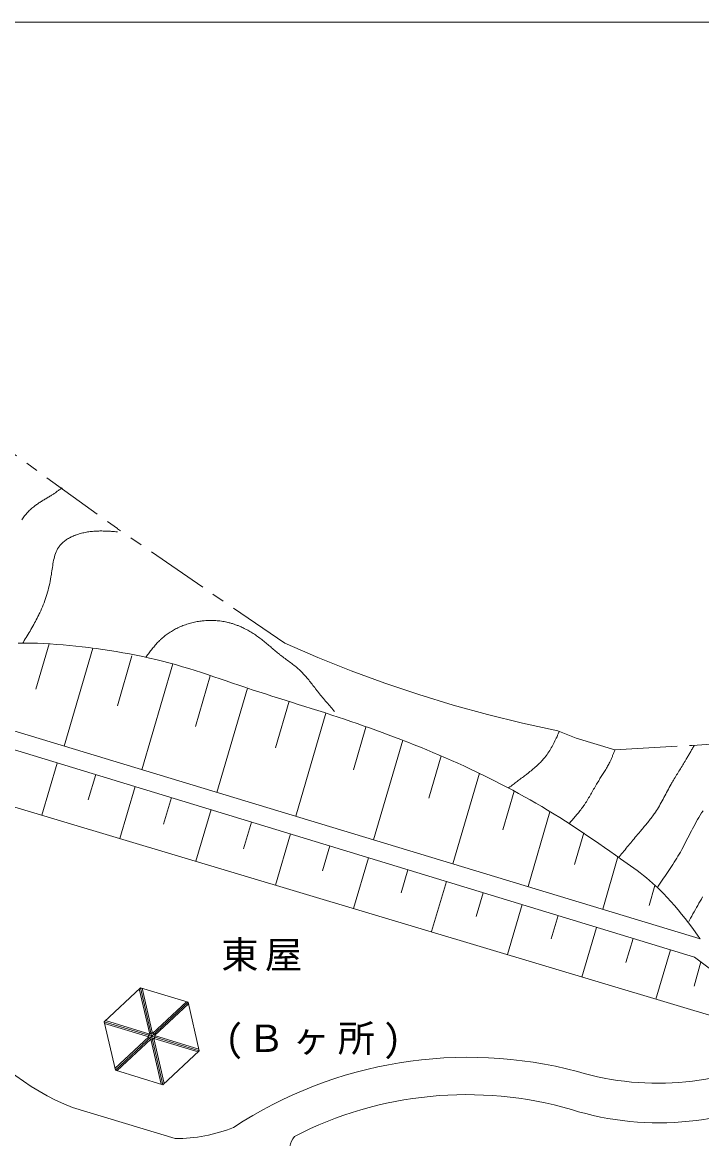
# Model space of a CAD drawing. Units: millimetres, scale not verified. Extents: x -273834 to 283729, y -197114 to 193886.
# Drawn here: x 16838 to 71465, y 104107 to 193886 of the extents above; entities that cross this region are included whole.
import ezdxf

# ---------------------------------------------------------------- set-up
doc = ezdxf.new("R2010")
doc.units = ezdxf.units.MM
doc.header["$LTSCALE"] = 1000
doc.linetypes.add('CHAIN1', pattern=[8, 5, -1, 1, -1])
for name, color, linetype, lineweight in [('2-1_道路', 7, 'Continuous', 5), ('2-2_ｸﾞﾗﾝﾄﾞ', 3, 'Continuous', 5), ('2-3_敷地境界', 2, 'CHAIN1', 5), ('2-4_法', 7, 'Continuous', 5), ('2-5_法-2', 4, 'Continuous', 5), ('2-6_建物', 4, 'Continuous', 5)]:
    doc.layers.add(name, color=color, linetype=linetype, lineweight=lineweight)
doc.layers.add('2-7', color=7, linetype='Continuous')
doc.styles.add('ＭＳ ゴシック', font='')
doc.styles.get('ＭＳ ゴシック').set_extended_font_data('MS Gothic')

msp = doc.modelspace()

# ---------------------------------------------------------------- linework, layer by layer
at = {"layer": '2-1_道路', "color": 3}
msp.add_line((20871, 106611), (29133, 104118), dxfattribs=at)
for centre, radius, start, end in [((28091, 124846), 19612, 213.48418, 248.3998), ((52679, 76333), 34320, 75.13736, 123.32445), ((67928, 131064), 22502, 253.35321, 298.15376), ((68020, 128957), 23579, 252.65515, 299.19632), ((52560, 77431), 30218, 73.79866, 117.27054), ((29190, 116609), 12491, 269.73819, 291.77814), ((40714, 102871), 2453, 144.62378, 226.81534)]:
    msp.add_arc(centre, radius, start, end, dxfattribs=at)
at = {"layer": '2-2_ｸﾞﾗﾝﾄﾞ'}
msp.add_line((-273834, 193886), (283729, 193886), dxfattribs=at)
at = {"layer": '2-3_敷地境界'}
for p, q in [((5832, 166616), (24494, 153165)), ((37940, 143948), (24494, 153165)), ((51476, 138984), (54256, 138217))]:
    msp.add_line(p, q, dxfattribs=at)
for points in [[(37940, 143948), (40599, 142805), (43283, 141737)], [(43283, 141736), (45990, 140744), (48721, 139826), (51477, 138984)], [(54255, 138217), (57059, 137525), (59886, 136908)], [(64491, 135374), (61379, 136319), (59886, 136908)], [(64491, 135374), (70714, 135737), (76365, 136106), (81191, 136483), (89035, 136520), (95814, 136504), (101156, 136469)]]:
    msp.add_lwpolyline(points, dxfattribs=at)
at = {"layer": '2-4_法'}
for p, q in [((-35755, 146354), (78211, 112200)), ((70880, 118706), (-16951, 145498)), ((78567, 112925), (70880, 118706))]:
    msp.add_line(p, q, dxfattribs=at)
for points in [[(-8725, 144436), (71349, 120189), (71195, 120397), (70930, 120755), (70664, 121113), (70396, 121468), (70125, 121820), (69850, 122169), (69571, 122514), (69287, 122853), (68997, 123186), (68701, 123513), (68397, 123832), (68085, 124142), (67900, 124318), (67763, 124445), (67523, 124659), (67278, 124869), (67030, 125075), (66778, 125277), (66522, 125476), (66265, 125671), (66004, 125865), (65742, 126056), (65479, 126245), (65214, 126433), (64949, 126620), (64795, 126728), (64537, 126909), (64093, 127219), (63648, 127529), (63202, 127836), (62756, 128142), (62309, 128446), (61861, 128747), (61411, 129046), (60959, 129342), (60505, 129635), (60050, 129924), (59592, 130210)], [(22783, 143521), (22471, 143563), (22172, 143601), (21658, 143663), (21143, 143721), (20627, 143773), (20111, 143820), (19595, 143860), (19078, 143895), (18561, 143923), (18044, 143944), (17527, 143957), (17010, 143964), (16493, 143962)], [(41729, 138173), (41434, 138269), (41129, 138368), (40602, 138537), (40075, 138705), (39547, 138871), (39019, 139037), (38491, 139203), (37963, 139369), (37436, 139535), (36908, 139702), (36381, 139871), (35854, 140041), (35328, 140213), (35023, 140314), (34733, 140410), (34234, 140579), (33735, 140749), (33236, 140919), (32737, 141088), (32238, 141257), (31738, 141424), (31238, 141589), (30736, 141750), (30234, 141907), (29730, 142059), (29225, 142206), (28931, 142288), (28628, 142370), (28104, 142506), (27578, 142635), (27051, 142758), (26522, 142874), (25991, 142984), (25459, 143088), (24926, 143185), (24392, 143277), (23856, 143364), (23320, 143445), (22783, 143521)], [(59592, 130210), (59325, 130374), (59060, 130535), (58601, 130810), (58140, 131081), (57676, 131348), (57210, 131611), (56742, 131870), (56271, 132126), (55799, 132377), (55324, 132625), (54848, 132870), (54369, 133111), (53889, 133348), (53610, 133483), (53326, 133620), (52835, 133852), (52342, 134081), (51848, 134306), (51353, 134528), (50856, 134747), (50357, 134962), (49857, 135174), (49356, 135382), (48854, 135588), (48350, 135790), (47845, 135990), (47552, 136104), (47263, 136216), (46764, 136406), (46265, 136593), (45764, 136778), (45262, 136961), (44760, 137141), (44256, 137318), (43752, 137494), (43247, 137667), (42742, 137838), (42236, 138007), (41729, 138173)]]:
    msp.add_lwpolyline(points, dxfattribs=at)
at = {"layer": '2-5_法-2'}
for p, q in [((17936, 140250), (19003, 143899)), ((20211, 135674), (22515, 143550)), ((24480, 138917), (25655, 142937)), ((26455, 133783), (28941, 142284)), ((30761, 137266), (31947, 141319)), ((32487, 131957), (34936, 140332)), ((34936, 140332), (34937, 140336)), ((34979, 140478), (34979, 140479)), ((37197, 135551), (38288, 139280)), ((38827, 130037), (41252, 138328)), ((43469, 133773), (44469, 137195)), ((45081, 128143), (47427, 136168)), ((49522, 131487), (50517, 134888)), ((18393, 130127), (19632, 134302)), ((22135, 131360), (22737, 133391)), ((51460, 126211), (53589, 133493)), ((24671, 128249), (25909, 132423)), ((55475, 128947), (56385, 132059)), ((28196, 129392), (28830, 131532)), ((30779, 126415), (32018, 130590)), ((57508, 124380), (59266, 130391)), ((34631, 127423), (35267, 129569)), ((37184, 124496), (38405, 128612)), ((61234, 126153), (61978, 128695)), ((40980, 125645), (41572, 127645)), ((43458, 122615), (44670, 126701)), ((63505, 122564), (64735, 126772)), ((47294, 123867), (47847, 125732)), ((49738, 120756), (50935, 124790)), ((67235, 122851), (67709, 124474)), ((53322, 121962), (53892, 123888)), ((55840, 118914), (57031, 122930)), ((59374, 120184), (59926, 122047)), ((61834, 117108), (63019, 121103)), ((65377, 118279), (65949, 120210)), ((67789, 115324), (68965, 119290)), ((70860, 116374), (71397, 118317))]:
    msp.add_line(p, q, dxfattribs=at)
for points in [[(19232, 155884), (19285, 155918), (19337, 155953), (19390, 155989), (19442, 156024), (19494, 156060), (19546, 156096), (19598, 156133), (19650, 156169), (19702, 156205), (19753, 156242), (19805, 156279), (19857, 156316), (19908, 156353), (19959, 156390), (20011, 156427), (20041, 156448)], [(16800, 153873), (16852, 153953), (16905, 154032), (16961, 154109), (17018, 154186), (17077, 154261), (17138, 154335), (17201, 154407), (17265, 154478), (17332, 154548), (17399, 154616), (17468, 154683), (17539, 154748), (17610, 154811), (17683, 154874), (17758, 154934), (17833, 154993), (17877, 155026), (17914, 155054), (17979, 155100), (18044, 155146), (18110, 155190), (18176, 155234), (18243, 155277), (18310, 155320), (18377, 155361), (18445, 155403), (18513, 155444), (18581, 155484), (18649, 155525), (18717, 155566), (18785, 155606), (18853, 155647), (18921, 155688), (18988, 155729), (19056, 155771), (19095, 155795), (19126, 155815), (19179, 155849), (19232, 155884)], [(19172, 149470), (19194, 149615), (19215, 149761), (19236, 149906), (19257, 150052), (19279, 150197), (19302, 150341), (19328, 150483), (19356, 150625), (19387, 150764), (19422, 150900), (19461, 151034), (19505, 151165), (19554, 151293), (19609, 151416), (19671, 151536), (19740, 151651), (19816, 151761), (19864, 151822), (19894, 151858), (19949, 151919), (20006, 151978), (20066, 152035), (20128, 152090), (20193, 152143), (20260, 152194), (20330, 152243), (20401, 152290), (20473, 152336), (20548, 152380), (20623, 152422), (20700, 152462), (20778, 152501), (20857, 152537), (20937, 152572), (21018, 152606), (21098, 152638), (21145, 152655), (21202, 152676), (21299, 152709)], [(21299, 152709), (21396, 152740), (21494, 152769), (21592, 152795), (21690, 152820), (21788, 152843), (21887, 152863), (21986, 152882), (22085, 152899), (22184, 152914), (22283, 152927), (22383, 152939), (22482, 152949), (22582, 152957), (22682, 152964), (22782, 152970), (22882, 152974), (22940, 152976), (22989, 152977), (23073, 152978), (23158, 152978), (23243, 152978), (23327, 152977), (23412, 152975), (23496, 152972), (23581, 152969), (23666, 152965), (23751, 152961), (23835, 152956), (23920, 152951), (24005, 152946), (24090, 152940), (24174, 152934), (24259, 152928), (24344, 152922), (24429, 152915), (24478, 152912)], [(16875, 143968), (16920, 144041), (16998, 144169), (17075, 144296), (17153, 144423), (17230, 144551), (17306, 144679), (17383, 144806), (17458, 144935), (17533, 145063), (17607, 145191), (17680, 145320), (17752, 145450), (17824, 145579), (17894, 145709), (17963, 145840), (18030, 145971), (18096, 146102), (18161, 146234), (18198, 146311), (18241, 146403), (18314, 146563), (18384, 146723), (18452, 146885), (18518, 147048), (18581, 147212), (18641, 147376), (18699, 147543), (18755, 147710), (18808, 147879), (18859, 148049), (18907, 148220), (18953, 148393), (18996, 148567), (19036, 148743), (19074, 148921), (19109, 149100), (19141, 149281), (19159, 149387), (19172, 149470)], [(29451, 145240), (29550, 145284), (29651, 145327), (29752, 145367), (29853, 145406), (29956, 145443), (30058, 145478), (30162, 145511), (30266, 145542), (30371, 145571), (30476, 145599), (30582, 145624), (30688, 145648), (30794, 145670), (30901, 145690), (31008, 145708), (31116, 145724), (31224, 145738), (31287, 145746), (31353, 145753), (31467, 145763), (31582, 145772), (31696, 145778), (31811, 145783), (31926, 145785), (32041, 145785), (32156, 145783), (32271, 145779), (32385, 145772), (32500, 145764), (32614, 145753), (32728, 145740), (32842, 145725), (32955, 145707), (33068, 145688), (33180, 145666), (33292, 145642), (33357, 145627), (33396, 145618), (33463, 145601)], [(33463, 145601), (33530, 145584), (33597, 145565), (33663, 145546), (33730, 145526), (33796, 145506), (33861, 145484), (33927, 145462), (33992, 145439), (34057, 145415), (34122, 145391), (34186, 145366), (34250, 145340), (34314, 145314), (34378, 145287), (34441, 145259), (34504, 145230), (34540, 145213), (34595, 145188), (34688, 145142), (34781, 145095), (34873, 145046), (34965, 144997), (35055, 144945), (35145, 144893), (35235, 144839), (35323, 144785), (35411, 144729), (35498, 144672), (35585, 144614), (35671, 144554), (35756, 144494), (35840, 144433), (35924, 144371), (36007, 144309), (36090, 144245), (36137, 144208), (36184, 144171), (36263, 144107), (36342, 144043)], [(26760, 142797), (26794, 142845), (26853, 142926), (26913, 143008), (26972, 143090), (27032, 143171), (27092, 143252), (27153, 143332), (27214, 143412), (27276, 143491), (27339, 143570), (27402, 143648), (27466, 143725), (27531, 143802), (27597, 143877), (27664, 143951), (27733, 144024), (27802, 144096), (27873, 144167), (27915, 144208), (27956, 144247), (28029, 144313), (28102, 144379), (28177, 144443), (28254, 144505), (28331, 144566), (28410, 144626), (28490, 144685), (28571, 144741), (28653, 144797), (28736, 144851), (28820, 144904), (28905, 144955), (28990, 145005), (29077, 145053), (29165, 145100), (29253, 145145), (29342, 145189), (29394, 145213), (29451, 145240)], [(36342, 144043), (36420, 143978), (36498, 143913), (36576, 143847), (36654, 143781), (36731, 143715), (36808, 143649), (36885, 143582), (36962, 143516), (37040, 143450), (37117, 143384), (37195, 143319), (37273, 143253), (37352, 143189), (37431, 143125), (37511, 143061), (37557, 143025), (37608, 142985), (37697, 142917), (37786, 142850), (37876, 142783), (37966, 142717), (38056, 142651), (38147, 142585), (38237, 142519), (38327, 142453), (38417, 142386), (38506, 142320), (38595, 142252), (38683, 142184), (38770, 142115), (38856, 142044), (38941, 141973), (39025, 141900), (39107, 141826), (39154, 141782), (39201, 141738), (39279, 141661), (39357, 141582), (39433, 141502)], [(39433, 141502), (39507, 141420), (39581, 141338), (39653, 141254), (39725, 141169), (39796, 141084), (39866, 140997), (39936, 140911), (40005, 140823), (40074, 140736), (40142, 140648), (40211, 140559), (40279, 140471), (40347, 140383), (40416, 140295), (40456, 140244), (40502, 140186), (40581, 140086), (40661, 139986), (40741, 139887), (40821, 139788), (40902, 139690), (40983, 139592), (41064, 139494), (41146, 139396), (41227, 139299), (41309, 139202), (41392, 139105), (41474, 139008), (41556, 138911), (41639, 138815), (41721, 138718), (41804, 138622), (41887, 138525), (41935, 138470)], [(58958, 134897), (59032, 134998), (59105, 135101), (59174, 135206), (59242, 135312), (59308, 135419), (59371, 135528), (59433, 135639), (59494, 135750), (59553, 135863), (59611, 135976), (59667, 136090), (59723, 136206), (59778, 136321), (59832, 136437), (59885, 136554), (59938, 136671), (59991, 136788), (60022, 136856)], [(70230, 134628), (70270, 134695), (70309, 134762), (70349, 134829), (70388, 134896), (70427, 134964), (70466, 135031), (70505, 135099), (70544, 135166), (70583, 135234), (70621, 135302), (70660, 135369), (70698, 135437), (70737, 135505), (70775, 135573), (70813, 135641), (70852, 135708), (70874, 135748)], [(55919, 132306), (55967, 132342), (56050, 132404), (56133, 132465), (56216, 132527), (56299, 132589), (56383, 132651), (56466, 132713), (56549, 132775), (56632, 132837), (56715, 132899), (56797, 132962), (56880, 133025), (56963, 133088), (57046, 133151), (57128, 133214), (57211, 133278), (57293, 133342), (57376, 133406), (57424, 133443), (57475, 133484), (57564, 133554), (57653, 133625), (57741, 133696), (57829, 133768), (57916, 133841), (58003, 133914), (58088, 133988), (58173, 134063), (58256, 134139), (58339, 134216), (58420, 134294), (58500, 134373), (58578, 134454), (58654, 134536), (58729, 134619), (58802, 134703), (58873, 134789), (58913, 134840), (58958, 134897)], [(63134, 132815), (63185, 132898), (63237, 132981), (63289, 133064), (63342, 133146), (63394, 133229), (63447, 133311), (63500, 133394), (63552, 133476), (63604, 133559), (63656, 133642), (63707, 133725), (63757, 133808), (63807, 133892), (63856, 133977), (63904, 134061), (63950, 134147), (63996, 134233), (64022, 134283), (64039, 134317), (64068, 134375), (64096, 134434), (64124, 134493), (64151, 134552), (64178, 134612), (64205, 134671), (64231, 134731), (64256, 134792), (64282, 134852), (64307, 134912), (64331, 134973), (64356, 135034), (64380, 135095), (64405, 135156), (64429, 135217), (64453, 135278), (64477, 135339), (64491, 135374)], [(67742, 130365), (67824, 130492), (67905, 130620), (67984, 130749), (68061, 130879), (68137, 131010), (68211, 131141), (68285, 131274), (68358, 131407), (68430, 131541), (68501, 131675), (68573, 131809), (68644, 131943), (68716, 132077), (68787, 132211), (68859, 132344), (68932, 132477), (69006, 132610), (69049, 132687), (69084, 132746), (69143, 132849), (69203, 132951), (69263, 133053), (69324, 133154), (69385, 133255), (69447, 133356), (69509, 133457), (69571, 133558), (69634, 133658), (69696, 133759), (69759, 133859), (69821, 133960), (69884, 134060), (69946, 134161), (70008, 134262), (70070, 134362), (70131, 134463), (70167, 134522), (70190, 134561), (70230, 134628)], [(60812, 129453), (60853, 129499), (60924, 129580), (60994, 129661), (61065, 129741), (61135, 129822), (61205, 129904), (61275, 129985), (61344, 130067), (61413, 130149), (61481, 130231), (61548, 130314), (61615, 130397), (61681, 130481), (61746, 130565), (61810, 130650), (61874, 130736), (61936, 130822), (61997, 130910), (62032, 130960), (62070, 131016), (62133, 131112), (62195, 131209), (62256, 131307), (62316, 131406), (62376, 131505), (62434, 131604), (62492, 131704), (62550, 131805), (62607, 131905), (62664, 132006), (62721, 132107), (62778, 132208), (62836, 132308), (62893, 132409), (62951, 132509), (63010, 132609), (63069, 132709), (63104, 132767), (63134, 132815)], [(64795, 126728), (64847, 126793), (64938, 126904), (65029, 127014), (65120, 127125), (65211, 127236), (65301, 127347), (65392, 127458), (65484, 127569), (65575, 127680), (65666, 127790), (65757, 127901), (65849, 128011), (65941, 128122), (66033, 128232), (66125, 128342), (66217, 128453), (66309, 128563), (66402, 128673), (66456, 128736), (66497, 128785), (66568, 128869), (66639, 128952), (66710, 129036), (66781, 129120), (66851, 129204), (66922, 129288), (66992, 129372), (67061, 129457), (67130, 129542), (67199, 129628), (67267, 129713), (67334, 129800), (67401, 129887), (67466, 129974), (67531, 130062), (67594, 130151), (67657, 130240), (67693, 130293), (67742, 130365)], [(67900, 124318), (67964, 124410), (68074, 124569), (68184, 124727), (68294, 124886), (68404, 125045), (68513, 125205), (68622, 125364), (68730, 125524), (68837, 125685), (68943, 125846), (69049, 126008), (69153, 126170), (69256, 126333), (69359, 126497), (69459, 126662), (69559, 126828), (69656, 126994), (69753, 127162), (69808, 127260), (69866, 127366), (69966, 127550), (70065, 127734), (70162, 127920), (70258, 128106), (70354, 128292), (70449, 128479), (70545, 128665), (70641, 128851), (70737, 129036), (70835, 129221), (70934, 129404), (71035, 129587), (71138, 129768), (71243, 129947), (71350, 130124), (71461, 130300), (71575, 130473)], [(71542, 123547), (71443, 123377), (71345, 123208), (71247, 123037), (71150, 122867), (71053, 122696), (70956, 122525), (70860, 122354), (70764, 122183), (70668, 122011), (70573, 121840), (70477, 121668), (70422, 121568)]]:
    msp.add_lwpolyline(points, dxfattribs=at)
at = {"layer": '2-6_建物', "color": 6, "lineweight": 20}
for p, q in [((26243, 116150), (27081, 112522)), ((26477, 116204), (27315, 112576)), ((27315, 112576), (30037, 115115)), ((27478, 112401), (30201, 114940)), ((27011, 112293), (23450, 113381)), ((27081, 112522), (23521, 113611)), ((27011, 112293), (24288, 109754)), ((27182, 112617), (26979, 112428)), ((27042, 112158), (26979, 112428)), ((27182, 112617), (27447, 112536)), ((27509, 112266), (27307, 112077)), ((27509, 112266), (27447, 112536)), ((27478, 112401), (31038, 111312)), ((27174, 112117), (24452, 109578)), ((27042, 112158), (27307, 112077)), ((27174, 112117), (28012, 108490)), ((27408, 112171), (30968, 111083)), ((27408, 112171), (28246, 108544))]:
    msp.add_line(p, q, dxfattribs=at)
at = {"layer": '2-6_建物'}
for p, q in [((26345, 116244), (28144, 108449)), ((26345, 116244), (28144, 108449)), ((26991, 112299), (26995, 112278)), ((27076, 112542), (27061, 112528)), ((27310, 112596), (27330, 112590)), ((27494, 112415), (27498, 112394)), ((27159, 112103), (27179, 112097)), ((27428, 112165), (27413, 112151))]:
    msp.add_line(p, q, dxfattribs=at)
at = {"layer": '2-6_建物', "color": 6, "lineweight": 20}
for points in [[(26345, 116244), (23419, 113516), (24319, 109619), (28144, 108449)], [(26345, 116244), (30170, 115075), (31070, 111177), (28144, 108449)]]:
    msp.add_lwpolyline(points, dxfattribs=at)
at = {"layer": '2-6_建物'}
for points in [[(30170, 115075), (27244, 112347), (31070, 111177)], [(23419, 113516), (27244, 112347), (24319, 109619)]]:
    msp.add_lwpolyline(points, dxfattribs=at)

# ---------------------------------------------------------------- texts
at = {"layer": '2-7', "char_height": 2199, "attachment_point": 7, "style": 'ＭＳ ゴシック'}
for s, insert in [('\\T1.17;東屋', (32830, 117569)), ('\\T1.21;(Ｂヶ所)', (33134, 110495))]:
    msp.add_mtext(s, dxfattribs=dict(at, insert=insert))

doc.saveas('drawing.dxf')
